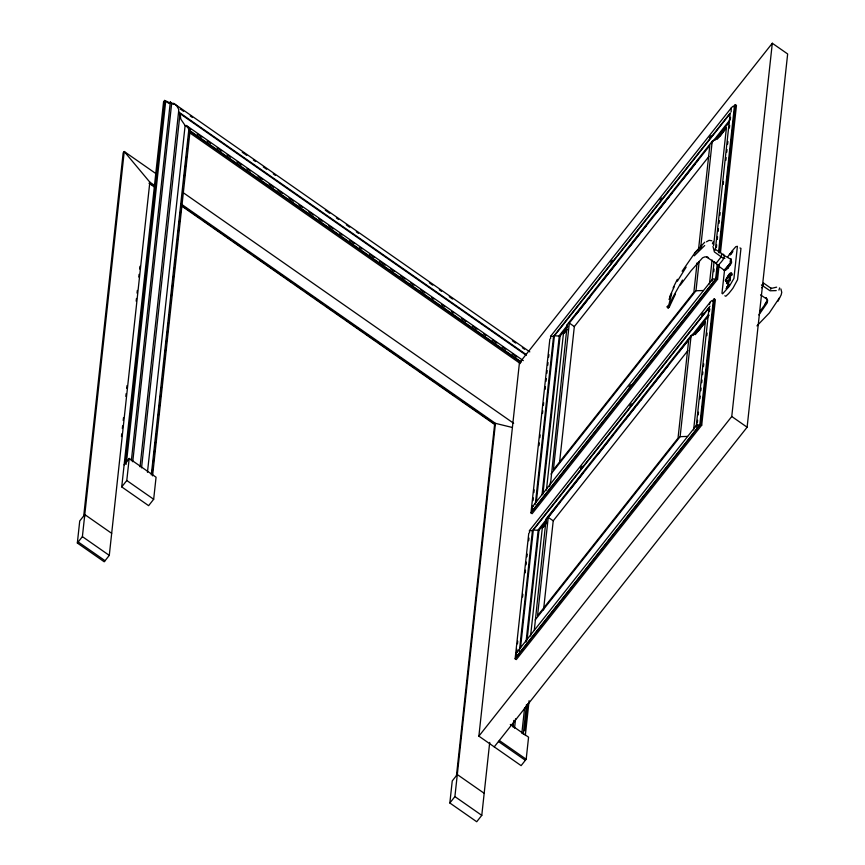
<?xml version="1.0" encoding="UTF-8"?>
<svg xmlns="http://www.w3.org/2000/svg" width="865" height="865" viewBox="0 0 865 865"><rect width="100%" height="100%" fill="white"/><g stroke="black" fill="none" stroke-linecap="round" stroke-linejoin="round"><path stroke-width="1.3" d="M667.229 306.653L668.515 305.778L667.229 306.653L668.169 307.854L671.64 293.473L669.023 299.474M567.505 326.538L567.235 324.57L712.219 141.298L720.231 136.032L726.438 127.663L713.657 245.26M714.793 250.331L714.879 249.152L720.869 252.796L721.788 254.732L721.215 256.786L716.134 263.36L706.651 257.1L708.543 257.619L705.105 256.786L702.585 257.802L690.994 270.821L680.344 285.05M724.751 270.107L724.081 269.793L724.751 270.107L730.384 262.96L731.26 260.387L730.795 258.84L731.26 260.387M770.726 289.364L770.834 288.196M84.792 516.664L83.721 515.929L123.165 152.867L124.236 151.516L149.829 182.147L109.282 555.384L104.222 561.785L77.342 543.025L79.731 520.968L84.792 514.578L111.672 533.337M77.342 543.025L82.391 536.624L124.236 151.516L156.316 173.897M121.468 436.544L121.76 433.862M122.343 428.499L122.635 425.818M123.208 420.455L123.5 417.773M125.836 396.332L126.128 393.651M126.712 388.288L127.004 385.606M136.173 301.161L136.465 298.479M137.048 293.116L137.34 290.445M138.789 277.038L139.081 274.356M139.665 268.993L139.957 266.312M124.127 464.851L129.188 458.45L156.068 477.221L153.667 499.267L148.618 505.668L121.727 486.909L163.572 101.789L164.642 100.437L169.064 103.519M126.409 462.894L165.658 101.648L166.491 101.205L169.486 102.751L170.319 102.048L173.649 104.362M121.727 486.909L126.787 480.507L129.188 458.45M131.35 460.764L170.319 102.048L171.638 103.627L132.745 461.737M140.044 466.83L178.59 111.942L178.698 109.304L176.709 105.779L173.789 103.422L171.638 103.627M141.536 467.868L180.017 113.65L178.59 111.942L526.504 354.747M147.461 472.279L185.121 125.522L180.85 119.219L180.017 113.65L526.104 355.18M151.299 474.939L188.786 129.901L187.792 126.658L185.121 125.522M152.316 471.544L152.9 466.181M153.343 462.159L153.635 459.477M154.219 454.125L154.651 450.103M154.943 447.421L155.527 442.058M155.819 439.377L156.403 434.014M156.684 431.332L157.127 427.31M157.711 421.947L158.003 419.266M158.436 415.243L159.019 409.891M159.311 407.21L159.744 403.187M160.187 399.165L160.62 395.143M161.063 391.121L161.496 387.098M161.928 383.076L162.371 379.054M162.804 375.032L163.247 371.02M163.68 366.998L164.112 362.976M164.555 358.953L164.988 354.931M165.28 352.25L165.864 346.887M166.296 342.864L166.74 338.842M167.172 334.82L167.615 330.798M168.048 326.786L168.48 322.764M168.772 320.082L169.356 314.719M169.648 312.038L170.081 308.016M170.665 302.653L170.956 299.971M171.4 295.949L171.984 290.586M172.265 287.904L172.708 283.893M173.141 279.871L173.584 275.849M174.016 271.826L174.449 267.804M174.892 263.782L175.325 259.76M175.768 255.737L176.201 251.715M176.633 247.693L177.076 243.681M177.509 239.659L177.952 235.637M178.385 231.615L178.828 227.592M179.26 223.57L179.693 219.548M180.136 215.526L180.569 211.503M181.012 207.481L181.445 203.47M181.737 200.788L182.32 195.425M182.753 191.403L183.045 188.721M183.629 183.358L183.921 180.677M184.353 176.655L184.937 171.292M185.229 168.61L185.813 163.247M186.105 160.576L186.537 156.554M187.121 151.191L187.413 148.51M187.846 144.487L188.429 139.124M188.721 136.443L189.165 132.421L189.997 131.361L188.786 129.901L521.487 362.1M152.575 475.847L189.997 131.361L520.114 361.743M489.709 742.397L481.783 815.36L476.723 821.75L449.843 802.99L452.244 780.933L457.293 774.543L484.184 793.302M456.461 775.602L494.607 424.412L495.45 423.353L512.091 427.418M449.843 802.99L454.904 796.6L495.45 423.353L180.839 203.794M510.296 724.427L528.569 737.185L526.179 759.243L521.119 765.633L478.875 736.147L519.422 362.911L772.304 43.25L787.658 53.965L747.111 427.213L494.239 746.873M712.544 300.944L714.209 298.836L715.366 299.636L701.72 425.18L516.275 659.595L515.129 658.795L528.764 533.251M719.172 264.56L717.572 279.276L532.126 513.691L530.98 512.891L549.87 338.993M516.61 651.864L516.902 649.183M517.486 643.83L517.767 641.149M522.568 596.969L522.86 594.287M525.196 572.868L525.477 570.186M526.061 564.834L526.353 562.153M526.936 556.801L527.228 554.119M528.677 540.722L528.969 538.052M717.236 264.29L715.636 279.027L531.878 511.312L532.462 505.96M533.045 500.597L533.337 497.916M533.91 492.553L534.202 489.871M539.014 445.648L539.306 442.967M539.879 437.604L540.171 434.933M542.506 413.492L542.798 410.81M543.382 405.447L543.674 402.766M545.123 389.369L545.415 386.687M545.999 381.324L546.291 378.643M546.875 373.28L547.167 370.598M547.75 365.246L548.032 362.565M548.615 357.202L548.907 354.52M519.324 651.442L532.44 530.656L710.014 306.178M535.316 504.198L553.546 336.399L730.287 112.98M520.438 648.415L533.294 530.05L709.041 307.886L709.549 309.454M536.289 502.5L554.4 335.793L730.146 113.629L715.366 249.661M513.053 727.151L513.778 720.437M514.545 728.2L515.562 718.826M526.028 642.09L538.225 529.802L556.66 506.501M542.02 494.845L559.331 335.544L567.71 324.959M527.088 639.949L538.992 530.342L546.539 520.806M542.939 494.045L560.098 336.085L567.635 326.548M530.58 635.991L542.312 527.996L546.496 522.709M546.431 490.087L563.418 333.739L566.759 329.511M521.844 733.282L524.612 707.808M534.3 630.207L546.129 518.816L691.113 335.544L699.136 330.279L705.332 321.921L693.6 429.927M549.459 486.573L550.821 480.843L567.235 324.57M523.239 734.255L526.45 704.694M524.687 730.741L527.607 703.883M548.237 517.335L537.543 615.739L678.03 438.144L688.724 339.75L548.237 517.335L553.222 520.817L543.544 609.912M698.379 250.882L709.819 145.493L569.332 323.078L553.395 469.836L693.881 292.24L697.071 262.895M525.314 735.531L529.099 700.693M559.547 462.645L574.328 326.57L708.965 156.381M535.154 619.935L680.128 436.663L691.113 335.544M550.994 474.031L695.979 290.759L699.169 261.403M700.618 248.06L712.219 141.298M709.451 284.012L712.068 259.954M696.152 427.029L709.041 307.886M712.003 281.125L714.068 261.673M697.331 422.953L697.623 420.26M698.206 414.897L698.498 412.216M699.958 398.787L700.25 396.105M700.834 390.731L701.126 388.05M701.71 382.687L702.002 379.995M702.585 374.632L702.877 371.95M703.461 366.576L703.753 363.895M706.813 335.707L707.105 333.025M709.43 311.551L709.722 308.87M713.766 271.675L714.058 268.993M716.393 247.509L716.685 244.827M717.269 239.454L717.561 236.772M718.145 231.398L718.437 228.717M719.02 223.343L719.312 220.662M719.896 215.288L720.177 212.606M723.248 184.418L723.54 181.737M725.876 160.252L726.157 157.571M726.741 152.197L727.033 149.515M727.616 144.141L727.908 141.46M729.368 128.031L729.66 125.349M730.244 119.975L730.536 117.294M699.785 424.931L696.801 424.877L516.135 653.259L516.027 657.216L699.785 424.931L713.311 300.404L711.571 300.739L710.133 302.22L529.466 530.602L529.553 532.689M718.545 252.223L734.417 106.157L732.677 106.482L731.228 107.963L550.562 336.344L550.659 338.442M515.129 658.795L700.574 424.38L714.209 298.836M530.98 512.891L716.425 278.476L717.874 265.101M719.183 253.056L735.315 104.579L736.461 105.379L720.48 252.526M478.875 736.147L731.758 416.487L772.304 43.25M724.632 269.393L721.961 293.311L722.599 293.841L729.368 286.229L733.931 278.443L737.402 246.309L735.823 246.676L731.433 251.715M731.379 273.016A5.158 0.93 -55.1 0 1 731.563 272.962L731.303 274.865A5.158 0.93 -55.1 0 1 730.482 276.346L729.357 280.909L727.054 283.731M730.103 280.822L730.417 278.573M667.261 307.367L668.169 307.854L669.229 307.118L669.488 305.788M729.509 263.814L727.735 267.48L725.346 269.556L726.081 269.912L728.146 267.945L731.541 262.819L731.487 261.219M730.633 261.641L730.287 260.516M715.636 279.027L712.652 278.984L531.986 507.355L531.878 511.312M731.228 107.963L731.12 111.92M709.538 304.307L710.133 302.22M546.302 522.428L545.004 525.563L542.312 527.996M778.933 290.099L779.646 287.894M669.564 296.998L674.159 286.866M731.801 275.373L732.341 274.021M668.169 307.854L672.386 298.133L682.507 280.055M712.425 243.681L713.355 241.627M669.229 307.118L675.489 293.927M673.111 287.85L677.382 279.308M712.187 279.903L712.652 278.984M696.801 424.877L696.898 426.975M777.84 301.431L781.171 294.9L781.755 292.338L780.9 288.942M566.932 329.814L563.418 333.739M727.606 257.143L729.984 253.499M726.578 268.009L730.384 262.96M764.833 304.437L767.493 299.841M730.752 253.045C727.541 258.516 735.185 249.78 732.093 251.304M727.26 286.726L726.589 288.326L728.763 284.996M677.349 281.244L686.14 267.144M731.033 252.861L730.32 254.656L732.266 251.412M682.128 271.221L695.395 252.093L704.737 242.243M727.379 286.304L726.178 288.694L729.292 284.412L728.146 285.32M779.506 297.722L769.309 312.989L756.929 325.889M758.875 314.946L767.212 302.901L767.612 300.414L766.044 297.744L766.898 299.149L760.551 294.889M759.881 311.508L766.628 302.231M728.254 276.368L729.552 274.713M761.827 287.807L763.157 286.055L763.492 283.028L770.196 287.731L771.98 288.24L776.64 287.158M733.639 106.687L735.315 104.579M610.798 262.419L612.463 260.311M660.071 200.118L661.747 198.009M709.354 137.827L711.03 135.719M576.09 314.363L586.989 300.588M588.665 298.468L590.341 296.349M602.905 280.455L617.156 262.452M629.731 246.557L639.786 233.842M641.462 231.723L643.138 229.603M644.814 227.484L646.49 225.365M656.546 212.66L665.769 201.004M667.445 198.885L669.121 196.766M670.797 194.647L672.473 192.527M683.361 178.752L695.092 163.917M696.768 161.809L698.444 159.69M711.019 143.795L729.455 120.484M715.139 140.087L729.39 122.084M717.236 139.287L726.438 127.663M628.985 386.958L630.661 384.839M580.501 468.289L582.177 466.17M629.785 405.988L631.461 403.879M701.612 315.184L703.288 313.076M558.336 504.382L560.012 502.262M570.911 488.487L583.486 472.593M597.726 454.579L609.457 439.755M611.133 437.636L612.809 435.517M625.384 419.622L635.44 406.907M637.116 404.788L638.792 402.668M640.468 400.549L642.144 398.441M652.199 385.725L664.774 369.831M666.45 367.712L668.126 365.592M679.025 351.817L708.359 314.741L709.127 315.282L693.2 335.404M695.298 334.604L705.332 321.921M553.222 520.817L687.859 350.628M728.027 266.02L725.216 269.047M728.968 282.747L727.562 284.153M715.863 262.376L716.49 264.257L718.383 265.296C720.621 262.311 726.038 257.943 723.702 254.418L721.551 253.759M531.986 507.355L533.435 505.874M516.135 653.259L517.584 651.778M694.217 255.835L704.705 245.519M694.487 253.315L701.872 246.233M727.054 280.779L726.816 280.995A5.158 0.93 -55.1 0 1 726.103 281.449L725.865 280.617A5.158 0.93 -55.1 0 1 726.135 279.903M725.346 269.556L727.735 267.48L728.146 267.945M706.489 241.8L709.084 240.34L711.819 240.73M730.125 261.468L731.271 260.873L729.671 264.766L730.514 264.701M739.975 247.963L740.959 248.417L737.553 279.709L733.066 288.013A24.393 4.422 -55.1 0 1 728.665 293.57L725.811 296.241L724.838 295.787M550.562 336.344L553.546 336.399M529.466 530.602L532.44 530.656M703.45 290.521L695.979 290.759M687.599 436.414L680.128 436.663M776.219 290.608L770.066 290.781L761.427 284.942M723.983 255.359L730.795 259.295M724.838 258.462L723.075 258.181L714.393 251.92L712.987 246.471M554.4 335.793L560.098 336.085M533.294 530.05L538.992 530.342M729.974 277.146L730.579 277.449M716.425 278.476L717.572 279.276M731.758 416.487L747.111 427.213M569.332 323.078L574.328 326.57M700.574 424.38L701.72 425.18M173.789 103.422L529.802 351.882M180.288 109.001L183.607 111.315M190.246 115.953L192.463 117.499M242.276 152.262L246.709 155.354M253.348 159.993L255.564 161.528M263.306 166.945L266.636 169.259M273.275 173.897L275.492 175.444M325.305 210.206L329.727 213.298M336.377 217.926L338.583 219.472M346.335 224.878L349.655 227.203M356.304 231.831L358.51 233.377M429.364 282.823L432.684 285.147M439.323 289.775L441.539 291.321M449.292 296.727L452.611 299.052M512.394 340.767L515.713 343.091M522.352 347.719L524.568 349.265M186.256 125.425L523.314 360.651M186.235 126.301L190.646 129.382M197.285 134.01L201.707 137.092M207.232 140.952L210.541 143.266M217.18 147.893L221.591 150.975M227.117 154.835L230.436 157.149M237.064 161.777L241.486 164.858M247.012 168.718L250.331 171.032M258.062 176.428L262.484 179.52M269.123 184.148L273.535 187.229M277.957 190.311L282.379 193.403M289.007 198.031L293.43 201.113M298.955 204.973L302.274 207.286M308.902 211.914L313.325 214.996M318.85 218.856L322.169 221.17M328.797 225.797L333.22 228.879M339.848 233.507L342.064 235.053M349.795 240.448L354.218 243.53M359.743 247.39L361.948 248.936M369.69 254.332L374.113 257.413M379.638 261.273L385.163 265.133M390.688 268.983L394.007 271.296M400.636 275.924L405.058 279.017M410.583 282.866L413.892 285.18M420.531 289.807L424.942 292.9M431.581 297.528L433.787 299.063M441.528 304.469L444.837 306.783M451.476 311.411L453.682 312.946M461.413 318.352L465.835 321.434M472.474 326.062L476.885 329.143M483.524 333.771L485.73 335.317M492.358 339.945L496.78 343.027M502.305 346.887L505.625 349.2M512.253 353.828L516.675 356.91M189.165 132.421L520.384 363.581M182.872 192.43L513.659 423.288M149.829 182.147L155.365 186.018M151.083 184.061L154.403 186.375M183.142 206.432L191.987 212.606M194.192 214.152L199.718 218.002M203.037 220.315L210.768 225.722M214.088 228.036L220.716 232.663M222.932 234.21L230.674 239.605M233.983 241.919L240.621 246.547M242.827 248.093L250.569 253.488M253.878 255.802L263.825 262.744M266.042 264.29L271.567 268.15M273.772 269.685L283.72 276.627M285.937 278.173L291.462 282.033M294.781 284.347L302.512 289.743M305.832 292.056L312.46 296.684M314.676 298.23L322.407 303.637M325.727 305.95L332.365 310.578M334.571 312.114L343.416 318.288M345.622 319.834L363.311 332.171M365.517 333.717L375.464 340.659M377.681 342.205L384.309 346.833M386.525 348.379L395.37 354.542M397.576 356.088L404.204 360.716M406.42 362.262L414.151 367.657M417.471 369.971L435.16 382.319M437.366 383.855L455.055 396.202M460.58 400.062L467.208 404.69M469.425 406.226L478.269 412.4M480.475 413.946L487.114 418.574M489.32 420.12L494.845 423.969M148.985 183.207L154.521 187.078M181.109 205.632L494.607 424.412M126.268 464.246L125.198 463.499L164.642 100.437L165.658 101.648M126.787 480.507L153.667 499.267M499.3 740.483L526.179 759.243M498.456 741.543L525.336 760.303M82.391 536.624L109.282 555.384M454.904 796.6L481.783 815.36M78.185 541.955L105.065 560.715M718.718 266.204L724.048 270.107M718.383 265.296L719.064 266.031M713.365 243L713.517 245.271M726.589 278.995A5.158 0.93 -55.1 0 1 727.184 277.979M727.519 277.449A5.158 0.93 -55.1 0 1 727.876 276.908M730.287 273.913A5.158 0.93 -55.1 0 1 730.611 273.599M728.395 276.368L727.941 277.708A3.276 0.595 -55.1 0 1 728.06 276.303L729.011 274.54L728.395 276.368M726.827 280.011L726.524 283.233C729.919 280.974 728.708 276.313 731.185 273.308L730.46 272.908L729.065 274.248L725.259 280.368L725.638 280.984L726.827 280.011"/></g></svg>
